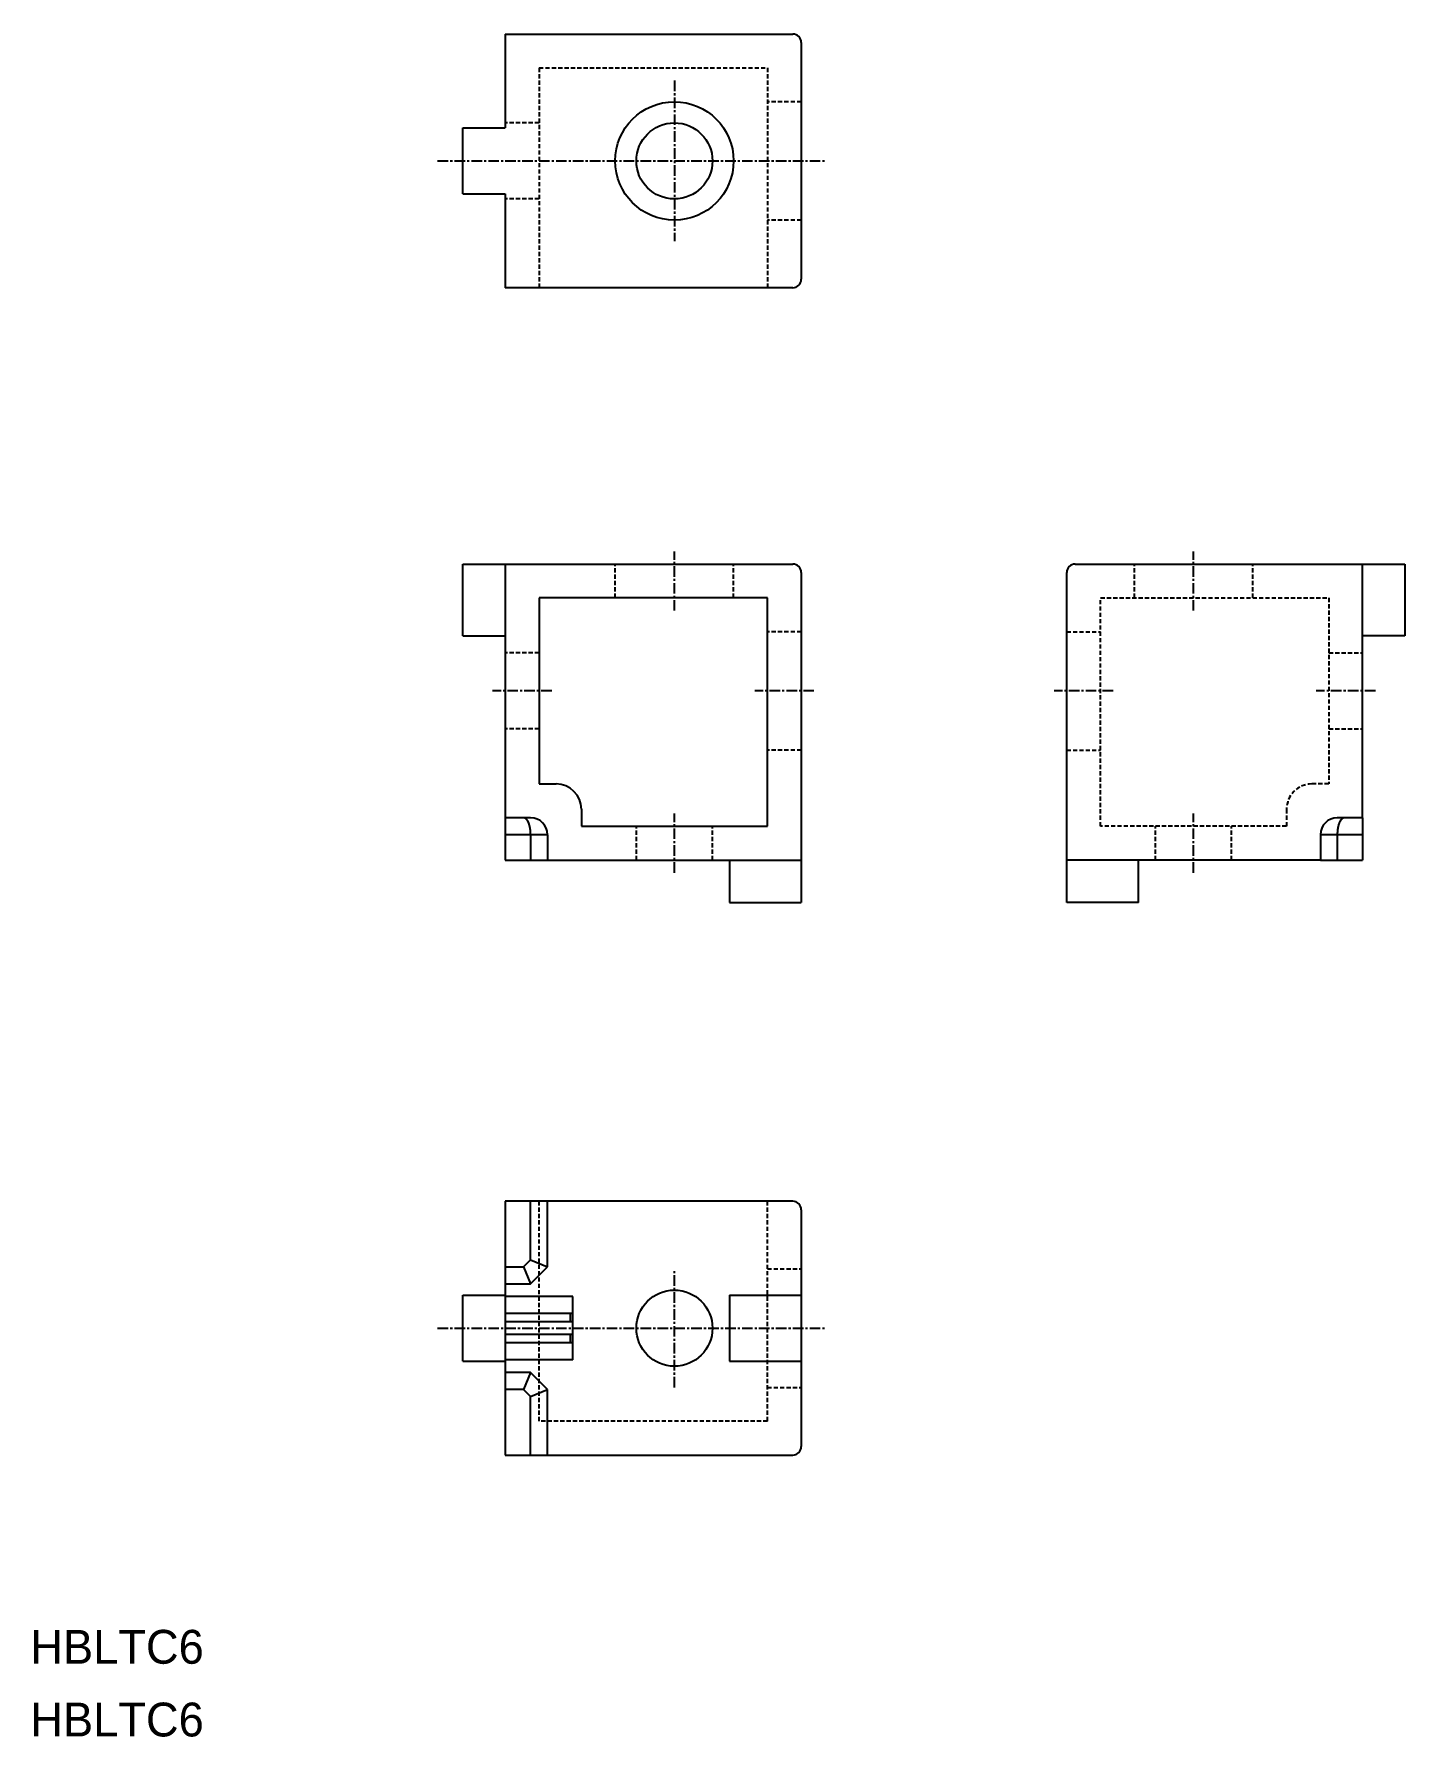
# Model space of a CAD drawing. Extents: x 0 to 163, y 0 to 201.
import ezdxf

# ---------------------------------------------------------------- set-up
doc = ezdxf.new("R2010")
doc.units = 0
doc.linetypes.add('CENTER', pattern=[2, 1.25, -0.25, 0.25, -0.25])
doc.linetypes.add('DASHED', pattern=[0.75, 0.5, -0.25])
doc.layers.get('0').update_dxf_attribs({"linetype": 'CONTINUOUS'})
doc.layers.add('CENTER', color=1, linetype='CENTER')

msp = doc.modelspace()

# ---------------------------------------------------------------- linework, layer by layer
at = {"color": 7, "linetype": 'CONTINUOUS'}
for p, q in [((56.16, 201.3), (56.16, 190.2)), ((56.16, 201.3), (90.16, 201.3)), ((91.16, 200.3), (91.16, 172.3)), ((51.16, 182.4), (51.16, 190.2)), ((51.16, 190.2), (56.16, 190.2)), ((51.16, 182.4), (56.16, 182.4)), ((56.16, 182.4), (56.16, 171.3)), ((90.16, 171.3), (56.16, 171.3)), ((51.16, 138.63), (90.16, 138.63)), ((51.16, 130.13), (51.16, 138.63)), ((56.16, 138.63), (56.16, 103.63)), ((91.16, 137.63), (91.16, 98.63)), ((122.55, 98.63), (122.55, 137.63)), ((123.55, 138.63), (162.55, 138.63)), ((157.55, 108.63), (157.55, 138.63)), ((162.55, 138.63), (162.55, 130.13)), ((60.16, 134.63), (60.16, 112.63)), ((87.16, 134.63), (60.16, 134.63)), ((87.16, 107.63), (87.16, 134.63)), ((51.16, 130.13), (56.16, 130.13)), ((162.55, 130.13), (157.55, 130.13)), ((60.16, 112.63), (62.16, 112.63)), ((65.16, 109.63), (65.16, 107.63)), ((59.16, 108.63), (56.16, 108.63)), ((65.16, 107.63), (87.16, 107.63)), ((157.55, 108.63), (154.55, 108.63)), ((157.55, 108.63), (157.55, 106.63)), ((61.16, 106.63), (56.16, 106.63)), ((59.16, 106.63), (59.16, 103.63)), ((61.16, 106.63), (61.16, 103.63)), ((152.55, 106.63), (152.55, 103.63)), ((157.55, 106.63), (152.55, 106.63)), ((154.55, 106.63), (154.55, 103.63)), ((157.55, 106.63), (157.55, 103.63)), ((56.16, 103.63), (91.16, 103.63)), ((82.66, 103.63), (82.66, 98.63)), ((152.55, 103.63), (122.55, 103.63)), ((131.05, 98.63), (131.05, 103.63)), ((152.55, 103.63), (154.55, 103.63)), ((154.55, 103.63), (157.55, 103.63)), ((82.66, 98.63), (91.16, 98.63)), ((131.05, 98.63), (122.55, 98.63)), ((56.16, 63.28), (56.16, 33.28)), ((90.16, 63.28), (56.16, 63.28)), ((59.16, 56.35), (59.16, 63.28)), ((61.16, 55.53), (61.16, 63.28)), ((91.16, 62.28), (91.16, 34.28)), ((56.16, 55.53), (58.33, 55.53)), ((58.33, 55.53), (59.16, 56.35)), ((58.33, 55.53), (59.16, 53.53)), ((59.16, 56.35), (61.16, 55.53)), ((59.16, 53.53), (61.16, 55.53)), ((56.16, 53.53), (59.16, 53.53)), ((51.16, 44.38), (51.16, 52.18)), ((51.16, 52.18), (56.16, 52.18)), ((64.16, 52.03), (56.16, 52.03)), ((64.16, 44.53), (64.16, 52.03)), ((82.66, 52.18), (82.66, 44.38)), ((82.66, 52.18), (91.16, 52.18)), ((64.16, 50.03), (56.16, 50.03)), ((64.16, 49.03), (56.16, 49.03)), ((63.82, 50.03), (63.82, 49.03)), ((64.16, 47.53), (56.16, 47.53)), ((64.16, 46.53), (56.16, 46.53)), ((63.82, 47.53), (63.82, 46.53)), ((51.16, 44.38), (56.16, 44.38)), ((64.16, 44.53), (56.16, 44.53)), ((82.66, 44.38), (91.16, 44.38)), ((59.16, 43.03), (56.16, 43.03)), ((59.16, 43.03), (58.33, 41.03)), ((61.16, 41.03), (59.16, 43.03)), ((58.33, 41.03), (56.16, 41.03)), ((59.16, 40.2), (58.33, 41.03)), ((59.16, 40.2), (61.16, 41.03)), ((61.16, 33.28), (61.16, 41.03)), ((59.16, 33.28), (59.16, 40.2)), ((56.16, 33.28), (90.16, 33.28))]:
    msp.add_line(p, q, dxfattribs=at)
at = {"color": 3, "linetype": 'DASHED'}
for p, q in [((60.16, 197.3), (87.16, 197.3)), ((60.16, 197.3), (60.16, 171.3)), ((87.16, 197.3), (87.16, 171.3)), ((91.16, 193.3), (87.16, 193.3)), ((60.16, 190.8), (56.16, 190.8)), ((60.16, 181.8), (56.16, 181.8)), ((91.16, 179.3), (87.16, 179.3)), ((69.16, 134.63), (69.16, 138.63)), ((83.16, 134.63), (83.16, 138.63)), ((130.55, 134.63), (130.55, 138.63)), ((144.55, 134.63), (144.55, 138.63)), ((126.55, 107.63), (126.55, 134.63)), ((126.55, 134.63), (153.55, 134.63)), ((153.55, 134.63), (153.55, 112.63)), ((91.16, 130.63), (87.16, 130.63)), ((122.55, 130.63), (126.55, 130.63)), ((60.16, 128.13), (56.16, 128.13)), ((153.55, 128.13), (157.55, 128.13)), ((60.16, 119.13), (56.16, 119.13)), ((153.55, 119.13), (157.55, 119.13)), ((91.16, 116.63), (87.16, 116.63)), ((122.55, 116.63), (126.55, 116.63)), ((153.55, 112.63), (151.55, 112.63)), ((148.55, 109.63), (148.55, 107.63)), ((71.66, 103.63), (71.66, 107.63)), ((80.66, 103.63), (80.66, 107.63)), ((148.55, 107.63), (126.55, 107.63)), ((133.05, 103.63), (133.05, 107.63)), ((142.05, 103.63), (142.05, 107.63)), ((60.16, 37.28), (60.16, 63.28)), ((87.16, 37.28), (87.16, 63.28)), ((87.16, 55.28), (91.16, 55.28)), ((87.16, 41.28), (91.16, 41.28)), ((87.16, 37.28), (60.16, 37.28))]:
    msp.add_line(p, q, dxfattribs=at)
at = {"color": 7, "linetype": 'CONTINUOUS'}
for points in [[(59.16, 106.63, 0), (59.16, 106.65, 0), (59.16, 106.67, 0), (59.16, 106.7, 0), (59.16, 106.72, 0), (59.16, 106.75, 0), (59.16, 106.77, 0), (59.16, 106.8, 0), (59.16, 106.82, 0), (59.16, 106.85, 0), (59.16, 106.87, 0), (59.15, 106.89, 0), (59.15, 106.92, 0), (59.15, 106.94, 0), (59.15, 106.97, 0), (59.15, 106.99, 0), (59.15, 107.02, 0), (59.14, 107.04, 0), (59.14, 107.06, 0), (59.14, 107.09, 0), (59.14, 107.11, 0), (59.13, 107.14, 0), (59.13, 107.16, 0), (59.13, 107.18, 0), (59.13, 107.21, 0), (59.12, 107.23, 0), (59.12, 107.25, 0), (59.12, 107.28, 0), (59.11, 107.3, 0), (59.11, 107.32, 0), (59.11, 107.35, 0), (59.1, 107.37, 0), (59.1, 107.39, 0), (59.09, 107.41, 0), (59.09, 107.44, 0), (59.09, 107.46, 0), (59.08, 107.48, 0), (59.08, 107.5, 0), (59.07, 107.52, 0), (59.07, 107.55, 0), (59.06, 107.57, 0), (59.06, 107.59, 0), (59.05, 107.61, 0), (59.05, 107.63, 0), (59.04, 107.65, 0), (59.04, 107.67, 0), (59.03, 107.7, 0), (59.03, 107.72, 0), (59.02, 107.74, 0), (59.02, 107.76, 0), (59.01, 107.78, 0), (59, 107.8, 0), (59, 107.82, 0), (58.99, 107.84, 0), (58.99, 107.86, 0), (58.98, 107.88, 0), (58.97, 107.89, 0), (58.97, 107.91, 0), (58.96, 107.93, 0), (58.95, 107.95, 0), (58.95, 107.97, 0), (58.94, 107.99, 0), (58.93, 108, 0), (58.93, 108.02, 0), (58.92, 108.04, 0), (58.91, 108.06, 0), (58.9, 108.07, 0), (58.9, 108.09, 0), (58.89, 108.11, 0), (58.88, 108.12, 0), (58.87, 108.14, 0), (58.87, 108.16, 0), (58.86, 108.17, 0), (58.85, 108.19, 0), (58.84, 108.2, 0), (58.84, 108.22, 0), (58.83, 108.23, 0), (58.82, 108.25, 0), (58.81, 108.26, 0), (58.8, 108.27, 0), (58.79, 108.29, 0), (58.79, 108.3, 0), (58.78, 108.32, 0), (58.77, 108.33, 0), (58.76, 108.34, 0), (58.75, 108.35, 0), (58.74, 108.37, 0), (58.73, 108.38, 0), (58.72, 108.39, 0), (58.72, 108.4, 0), (58.71, 108.41, 0), (58.7, 108.42, 0), (58.69, 108.43, 0), (58.68, 108.44, 0), (58.67, 108.45, 0), (58.66, 108.46, 0), (58.65, 108.47, 0), (58.64, 108.48, 0), (58.63, 108.49, 0), (58.62, 108.5, 0), (58.61, 108.51, 0), (58.6, 108.52, 0), (58.59, 108.52, 0), (58.58, 108.53, 0), (58.57, 108.54, 0), (58.56, 108.55, 0), (58.55, 108.55, 0), (58.54, 108.56, 0), (58.53, 108.57, 0), (58.52, 108.57, 0), (58.52, 108.58, 0), (58.51, 108.58, 0), (58.5, 108.59, 0), (58.49, 108.59, 0), (58.48, 108.6, 0), (58.47, 108.6, 0), (58.46, 108.6, 0), (58.45, 108.61, 0), (58.43, 108.61, 0), (58.42, 108.61, 0), (58.41, 108.62, 0), (58.4, 108.62, 0), (58.39, 108.62, 0), (58.38, 108.62, 0), (58.37, 108.62, 0), (58.36, 108.62, 0), (58.35, 108.62, 0), (58.34, 108.63, 0), (58.33, 108.63, 0)], [(155.38, 108.63, 0), (155.37, 108.63, 0), (155.36, 108.62, 0), (155.35, 108.62, 0), (155.34, 108.62, 0), (155.33, 108.62, 0), (155.32, 108.62, 0), (155.31, 108.62, 0), (155.3, 108.62, 0), (155.29, 108.61, 0), (155.28, 108.61, 0), (155.27, 108.61, 0), (155.26, 108.6, 0), (155.25, 108.6, 0), (155.24, 108.6, 0), (155.23, 108.59, 0), (155.22, 108.59, 0), (155.21, 108.58, 0), (155.2, 108.58, 0), (155.19, 108.57, 0), (155.18, 108.57, 0), (155.17, 108.56, 0), (155.16, 108.55, 0), (155.15, 108.55, 0), (155.14, 108.54, 0), (155.13, 108.53, 0), (155.12, 108.52, 0), (155.11, 108.52, 0), (155.1, 108.51, 0), (155.09, 108.5, 0), (155.08, 108.49, 0), (155.07, 108.48, 0), (155.06, 108.47, 0), (155.05, 108.46, 0), (155.04, 108.45, 0), (155.03, 108.44, 0), (155.02, 108.43, 0), (155.01, 108.42, 0), (155.01, 108.41, 0), (155, 108.4, 0), (154.99, 108.39, 0), (154.98, 108.38, 0), (154.97, 108.37, 0), (154.96, 108.35, 0), (154.95, 108.34, 0), (154.94, 108.33, 0), (154.94, 108.32, 0), (154.93, 108.3, 0), (154.92, 108.29, 0), (154.91, 108.27, 0), (154.9, 108.26, 0), (154.89, 108.25, 0), (154.88, 108.23, 0), (154.88, 108.22, 0), (154.87, 108.2, 0), (154.86, 108.19, 0), (154.85, 108.17, 0), (154.84, 108.16, 0), (154.84, 108.14, 0), (154.83, 108.12, 0), (154.82, 108.11, 0), (154.81, 108.09, 0), (154.81, 108.07, 0), (154.8, 108.06, 0), (154.79, 108.04, 0), (154.79, 108.02, 0), (154.78, 108, 0), (154.77, 107.99, 0), (154.76, 107.97, 0), (154.76, 107.95, 0), (154.75, 107.93, 0), (154.74, 107.91, 0), (154.74, 107.89, 0), (154.73, 107.88, 0), (154.73, 107.86, 0), (154.72, 107.84, 0), (154.71, 107.82, 0), (154.71, 107.8, 0), (154.7, 107.78, 0), (154.7, 107.76, 0), (154.69, 107.74, 0), (154.68, 107.72, 0), (154.68, 107.7, 0), (154.67, 107.67, 0), (154.67, 107.65, 0), (154.66, 107.63, 0), (154.66, 107.61, 0), (154.65, 107.59, 0), (154.65, 107.57, 0), (154.64, 107.55, 0), (154.64, 107.52, 0), (154.63, 107.5, 0), (154.63, 107.48, 0), (154.63, 107.46, 0), (154.62, 107.44, 0), (154.62, 107.41, 0), (154.61, 107.39, 0), (154.61, 107.37, 0), (154.61, 107.35, 0), (154.6, 107.32, 0), (154.6, 107.3, 0), (154.59, 107.28, 0), (154.59, 107.25, 0), (154.59, 107.23, 0), (154.59, 107.21, 0), (154.58, 107.18, 0), (154.58, 107.16, 0), (154.58, 107.14, 0), (154.57, 107.11, 0), (154.57, 107.09, 0), (154.57, 107.06, 0), (154.57, 107.04, 0), (154.57, 107.02, 0), (154.56, 106.99, 0), (154.56, 106.97, 0), (154.56, 106.94, 0), (154.56, 106.92, 0), (154.56, 106.89, 0), (154.56, 106.87, 0), (154.55, 106.85, 0), (154.55, 106.82, 0), (154.55, 106.8, 0), (154.55, 106.77, 0), (154.55, 106.75, 0), (154.55, 106.72, 0), (154.55, 106.7, 0), (154.55, 106.67, 0), (154.55, 106.65, 0), (154.55, 106.63, 0)]]:
    msp.add_polyline3d(points, dxfattribs=at)
for centre, radius in [((76.16, 186.3), 7), ((76.16, 186.3), 4.5), ((76.16, 48.28), 4.5)]:
    msp.add_circle(centre, radius, dxfattribs=at)
for centre, radius, start, end in [((90.16, 200.3), 1, 0, 90), ((90.16, 172.3), 1, 270, 0), ((90.16, 137.63), 1, 0, 90), ((123.55, 137.63), 1, 90, 180), ((62.16, 109.63), 3, 0, 90), ((59.16, 106.63), 2, 0, 90), ((154.55, 106.63), 2, 90, 180), ((90.16, 62.28), 1, 0, 90), ((90.16, 34.28), 1, 270, 0)]:
    msp.add_arc(centre, radius, start, end, dxfattribs=at)
at = {"color": 3, "linetype": 'DASHED'}
msp.add_arc((151.55, 109.63), 3, 90, 180, dxfattribs=at)
at = {"layer": 'CENTER', "color": 1, "linetype": 'CENTER'}
for p, q in [((76.16, 195.8), (76.16, 176.8)), ((48.16, 186.3), (94.16, 186.3)), ((76.16, 133.13), (76.16, 140.13)), ((137.55, 133.13), (137.55, 140.13)), ((61.66, 123.63), (54.66, 123.63)), ((92.66, 123.63), (85.66, 123.63)), ((128.05, 123.63), (121.05, 123.63)), ((159.05, 123.63), (152.05, 123.63)), ((76.16, 102.13), (76.16, 109.13)), ((137.55, 102.13), (137.55, 109.13)), ((76.16, 41.28), (76.16, 55.28)), ((48.16, 48.28), (94.16, 48.28))]:
    msp.add_line(p, q, dxfattribs=at)

# ---------------------------------------------------------------- texts
at = {"color": 7, "linetype": 'CONTINUOUS'}
for p in [(0, 8.6), (0, 0)]:
    msp.add_text('HBLTC6', height=4, dxfattribs=at).set_placement(p)

doc.saveas('drawing.dxf')
